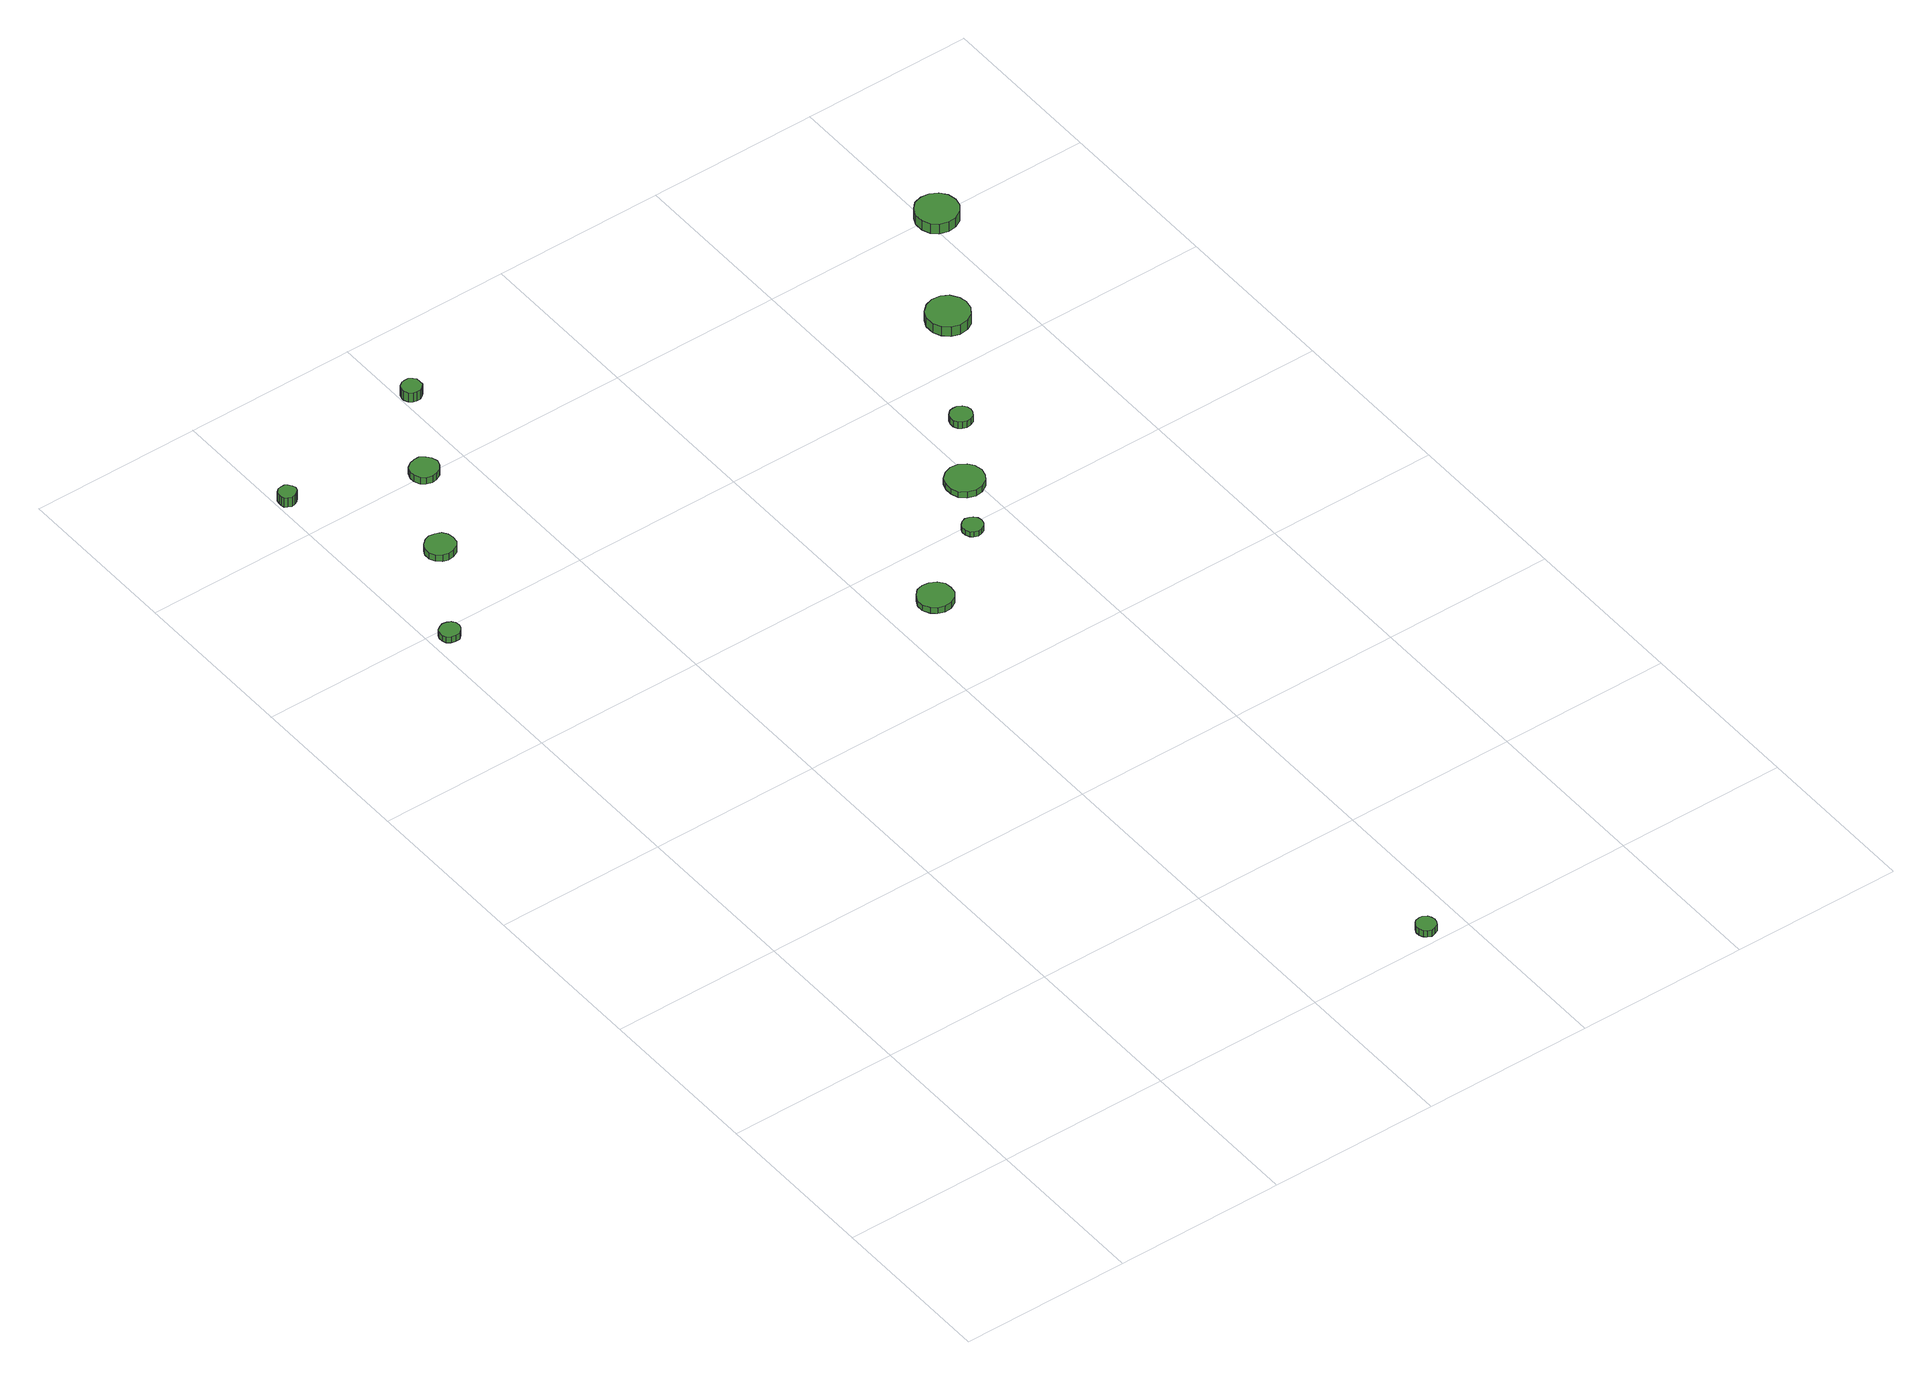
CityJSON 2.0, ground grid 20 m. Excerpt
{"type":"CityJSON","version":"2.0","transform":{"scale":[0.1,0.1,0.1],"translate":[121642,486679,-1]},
"CityObjects":{
"tree1":{"type":"SolitaryVegetationObject","attributes":{"function":"something"},"geometry":[{"type":"MultiSurface","lod":"1","boundaries":[[[0,1,2,3,4,5,6,7,8,9,10,11,12,13,14]],[[15,16,17,18,19,20,21,22,23,24,25,26,27,28,29]],[[0,29,28,1]],[[1,28,27,2]],[[2,27,26,3]],[[3,26,25,4]],[[4,25,24,5]],[[5,24,23,6]],[[6,23,22,7]],[[7,22,21,8]],[[8,21,20,9]],[[9,20,19,10]],[[10,19,18,11]],[[11,18,17,12]],[[12,17,16,13]],[[13,16,15,14]],[[14,15,29,0]]]}]},
"tree2":{"type":"SolitaryVegetationObject","attributes":{"function":"something"},"geometry":[{"type":"MultiSurface","lod":"1","boundaries":[[[30,31,32,33,34,35,36,37,38,39,40,41,42,43,44]],[[45,46,47,48,49,50,51,52,53,54,55,56,57,58,59]],[[30,59,58,31]],[[31,58,57,32]],[[32,57,56,33]],[[33,56,55,34]],[[34,55,54,35]],[[35,54,53,36]],[[36,53,52,37]],[[37,52,51,38]],[[38,51,50,39]],[[39,50,49,40]],[[40,49,48,41]],[[41,48,47,42]],[[42,47,46,43]],[[43,46,45,44]],[[44,45,59,30]]]}]},
"tree3":{"type":"SolitaryVegetationObject","attributes":{"function":"something"},"geometry":[{"type":"MultiSurface","lod":"1","boundaries":[[[60,61,62,63,64,65,66,67,68,69,70,71,72,73,74]],[[75,76,77,78,79,80,81,82,83,84,85,86,87,88,89]],[[60,89,88,61]],[[61,88,87,62]],[[62,87,86,63]],[[63,86,85,64]],[[64,85,84,65]],[[65,84,83,66]],[[66,83,82,67]],[[67,82,81,68]],[[68,81,80,69]],[[69,80,79,70]],[[70,79,78,71]],[[71,78,77,72]],[[72,77,76,73]],[[73,76,75,74]],[[74,75,89,60]]]}]},
"tree4":{"type":"SolitaryVegetationObject","attributes":{"function":"something"},"geometry":[{"type":"MultiSurface","lod":"1","boundaries":[[[90,91,92,93,94,95,96,97,98,99,100,101,102,103,104]],[[105,106,107,108,109,110,111,112,113,114,115,116,117,118,119]],[[90,119,118,91]],[[91,118,117,92]],[[92,117,116,93]],[[93,116,115,94]],[[94,115,114,95]],[[95,114,113,96]],[[96,113,112,97]],[[97,112,111,98]],[[98,111,110,99]],[[99,110,109,100]],[[100,109,108,101]],[[101,108,107,102]],[[102,107,106,103]],[[103,106,105,104]],[[104,105,119,90]]]}]},
"tree5":{"type":"SolitaryVegetationObject","attributes":{"function":"something"},"geometry":[{"type":"MultiSurface","lod":"1","boundaries":[[[120,121,122,123,124,125,126,127,128,129,130,131,132,133,134]],[[135,136,137,138,139,140,141,142,143,144,145,146,147,148,149]],[[120,149,148,121]],[[121,148,147,122]],[[122,147,146,123]],[[123,146,145,124]],[[124,145,144,125]],[[125,144,143,126]],[[126,143,142,127]],[[127,142,141,128]],[[128,141,140,129]],[[129,140,139,130]],[[130,139,138,131]],[[131,138,137,132]],[[132,137,136,133]],[[133,136,135,134]],[[134,135,149,120]]]}]},
"tree6":{"type":"SolitaryVegetationObject","attributes":{"function":"something"},"geometry":[{"type":"MultiSurface","lod":"1","boundaries":[[[150,151,152,153,154,155,156,157,158,159,160,161,162,163,164]],[[165,166,167,168,169,170,171,172,173,174,175,176,177,178,179]],[[150,179,178,151]],[[151,178,177,152]],[[152,177,176,153]],[[153,176,175,154]],[[154,175,174,155]],[[155,174,173,156]],[[156,173,172,157]],[[157,172,171,158]],[[158,171,170,159]],[[159,170,169,160]],[[160,169,168,161]],[[161,168,167,162]],[[162,167,166,163]],[[163,166,165,164]],[[164,165,179,150]]]}]},
"tree7":{"type":"SolitaryVegetationObject","attributes":{"function":"something"},"geometry":[{"type":"MultiSurface","lod":"1","boundaries":[[[180,181,182,183,184,185,186,187,188,189,190,191,192,193,194]],[[195,196,197,198,199,200,201,202,203,204,205,206,207,208,209]],[[180,209,208,181]],[[181,208,207,182]],[[182,207,206,183]],[[183,206,205,184]],[[184,205,204,185]],[[185,204,203,186]],[[186,203,202,187]],[[187,202,201,188]],[[188,201,200,189]],[[189,200,199,190]],[[190,199,198,191]],[[191,198,197,192]],[[192,197,196,193]],[[193,196,195,194]],[[194,195,209,180]]]}]},
"tree8":{"type":"SolitaryVegetationObject","attributes":{"function":"something"},"geometry":[{"type":"MultiSurface","lod":"1","boundaries":[[[210,211,212,213,214,215,216,217,218,219,220,221,222,223,224]],[[225,226,227,228,229,230,231,232,233,234,235,236,237,238,239]],[[210,239,238,211]],[[211,238,237,212]],[[212,237,236,213]],[[213,236,235,214]],[[214,235,234,215]],[[215,234,233,216]],[[216,233,232,217]],[[217,232,231,218]],[[218,231,230,219]],[[219,230,229,220]],[[220,229,228,221]],[[221,228,227,222]],[[222,227,226,223]],[[223,226,225,224]],[[224,225,239,210]]]}]},
"tree9":{"type":"SolitaryVegetationObject","attributes":{"function":"something"},"geometry":[{"type":"MultiSurface","lod":"1","boundaries":[[[240,241,242,243,244,245,246,247,248,249,250,251,252,253,254]],[[255,256,257,258,259,260,261,262,263,264,265,266,267,268,269]],[[240,269,268,241]],[[241,268,267,242]],[[242,267,266,243]],[[243,266,265,244]],[[244,265,264,245]],[[245,264,263,246]],[[246,263,262,247]],[[247,262,261,248]],[[248,261,260,249]],[[249,260,259,250]],[[250,259,258,251]],[[251,258,257,252]],[[252,257,256,253]],[[253,256,255,254]],[[254,255,269,240]]]}]},
"tree10":{"type":"SolitaryVegetationObject","attributes":{"function":"something"},"geometry":[{"type":"MultiSurface","lod":"1","boundaries":[[[270,271,272,273,274,275,276,277,278,279,280,281,282,283,284]],[[285,286,287,288,289,290,291,292,293,294,295,296,297,298,299]],[[270,299,298,271]],[[271,298,297,272]],[[272,297,296,273]],[[273,296,295,274]],[[274,295,294,275]],[[275,294,293,276]],[[276,293,292,277]],[[277,292,291,278]],[[278,291,290,279]],[[279,290,289,280]],[[280,289,288,281]],[[281,288,287,282]],[[282,287,286,283]],[[283,286,285,284]],[[284,285,299,270]]]}]},
"tree11":{"type":"SolitaryVegetationObject","attributes":{"function":"something"},"geometry":[{"type":"MultiSurface","lod":"1","boundaries":[[[300,301,302,303,304,305,306,307,308,309,310,311,312,313,314]],[[315,316,317,318,319,320,321,322,323,324,325,326,327,328,329]],[[300,329,328,301]],[[301,328,327,302]],[[302,327,326,303]],[[303,326,325,304]],[[304,325,324,305]],[[305,324,323,306]],[[306,323,322,307]],[[307,322,321,308]],[[308,321,320,309]],[[309,320,319,310]],[[310,319,318,311]],[[311,318,317,312]],[[312,317,316,313]],[[313,316,315,314]],[[314,315,329,300]]]}]},
"tree12":{"type":"SolitaryVegetationObject","attributes":{"function":"something"},"geometry":[{"type":"MultiSurface","lod":"1","boundaries":[[[330,331,332,333,334,335,336,337,338,339,340,341,342,343,344]],[[345,346,347,348,349,350,351,352,353,354,355,356,357,358,359]],[[330,359,358,331]],[[331,358,357,332]],[[332,357,356,333]],[[333,356,355,334]],[[334,355,354,335]],[[335,354,353,336]],[[336,353,352,337]],[[337,352,351,338]],[[338,351,350,339]],[[339,350,349,340]],[[340,349,348,341]],[[341,348,347,342]],[[342,347,346,343]],[[343,346,345,344]],[[344,345,359,330]]]}]}
},
"vertices":[
[36,989,15],[35,994,15],[32,998,15],[28,1000,15],[23,1001,15],[18,999,15],[14,996,15],[12,992,15],[12,987,15],[14,982,15],[18,979,15],[23,978,15],[28,978,15],[32,981,15],[35,985,15],[35,985,7],[32,981,7],[28,978,7],[23,978,7],[18,979,7],[14,982,7],[12,987,7],[12,992,7],[14,996,7],[18,999,7],[23,1001,7],[28,1000,7],[32,998,7],[35,994,7],[36,989,7],
[24,1255,20],[23,1259,20],[20,1263,20],[17,1265,20],[12,1265,20],[8,1264,20],[5,1261,20],[4,1257,20],[4,1253,20],[5,1249,20],[8,1247,20],[12,1245,20],[17,1246,20],[20,1248,20],[23,1251,20],[23,1251,7],[20,1248,7],[17,1246,7],[12,1245,7],[8,1247,7],[5,1249,7],[4,1253,7],[4,1257,7],[5,1261,7],[8,1264,7],[12,1265,7],[17,1265,7],[20,1263,7],[23,1259,7],[24,1255,7],
[111,1099,16],[110,1106,16],[106,1112,16],[99,1115,16],[92,1116,16],[86,1114,16],[80,1109,16],[77,1103,16],[77,1095,16],[80,1089,16],[86,1084,16],[92,1082,16],[99,1083,16],[106,1086,16],[110,1092,16],[110,1092,7],[106,1086,7],[99,1083,7],[92,1082,7],[86,1084,7],[80,1089,7],[77,1095,7],[77,1103,7],[80,1109,7],[86,1114,7],[92,1116,7],[99,1115,7],[106,1112,7],[110,1106,7],[111,1099,7],
[168,1202,17],[166,1209,17],[162,1214,17],[156,1218,17],[150,1218,17],[143,1216,17],[138,1212,17],[135,1205,17],[135,1199,17],[138,1192,17],[143,1188,17],[150,1186,17],[156,1187,17],[162,1190,17],[166,1195,17],[166,1195,8],[162,1190,8],[156,1187,8],[150,1186,8],[143,1188,8],[138,1192,8],[135,1199,8],[135,1205,8],[138,1212,8],[143,1216,8],[150,1218,8],[156,1218,8],[162,1214,8],[166,1209,8],[168,1202,8],
[570,19,17],[569,23,17],[567,27,17],[562,30,17],[558,30,17],[553,29,17],[550,26,17],[548,21,17],[548,16,17],[550,12,17],[553,9,17],[558,7,17],[562,8,17],[567,10,17],[569,14,17],[569,14,8],[567,10,8],[562,8,8],[558,7,8],[553,9,8],[550,12,8],[548,16,8],[548,21,8],[550,26,8],[553,29,8],[558,30,8],[562,30,8],[567,27,8],[569,23,8],[570,19,8],
[222,1304,24],[222,1309,24],[219,1312,24],[215,1315,24],[210,1315,24],[206,1314,24],[202,1311,24],[200,1306,24],[200,1302,24],[202,1297,24],[206,1294,24],[210,1293,24],[215,1293,24],[219,1296,24],[222,1299,24],[222,1299,11],[219,1296,11],[215,1293,11],[210,1293,11],[206,1294,11],[202,1297,11],[200,1302,11],[200,1306,11],[202,1311,11],[206,1314,11],[210,1315,11],[215,1315,11],[219,1312,11],[222,1309,11],[222,1304,11],
[476,727,17],[475,735,17],[470,742,17],[462,746,17],[454,747,17],[446,745,17],[440,739,17],[436,731,17],[436,723,17],[440,715,17],[446,710,17],[454,707,17],[462,708,17],[470,712,17],[475,719,17],[475,719,9],[470,712,9],[462,708,9],[454,707,9],[446,710,9],[440,715,9],[436,723,9],[436,731,9],[440,739,9],[446,745,9],[454,747,9],[462,746,9],[470,742,9],[475,735,9],[476,727,9],
[565,792,15],[564,797,15],[561,801,15],[557,803,15],[552,804,15],[547,802,15],[544,799,15],[542,795,15],[542,790,15],[544,785,15],[547,782,15],[552,780,15],[557,781,15],[561,783,15],[564,787,15],[564,787,8],[561,783,8],[557,781,8],[552,780,8],[547,782,8],[544,785,8],[542,790,8],[542,795,8],[544,799,8],[547,802,8],[552,804,8],[557,803,8],[561,801,8],[564,797,8],[565,792,8],
[611,853,16],[609,862,16],[604,869,16],[596,874,16],[587,875,16],[578,872,16],[571,866,16],[568,858,16],[568,849,16],[571,840,16],[578,834,16],[587,831,16],[596,832,16],[604,837,16],[609,844,16],[609,844,8],[604,837,8],[596,832,8],[587,831,8],[578,834,8],[571,840,8],[568,849,8],[568,858,8],[571,866,8],[578,872,8],[587,875,8],[596,874,8],[604,869,8],[609,862,8],[611,853,8],
[657,933,17],[656,938,17],[653,942,17],[648,945,17],[643,945,17],[638,944,17],[634,940,17],[632,935,17],[632,930,17],[634,925,17],[638,922,17],[643,920,17],[648,921,17],[653,923,17],[656,928,17],[656,928,8],[653,923,8],[648,921,8],[643,920,8],[638,922,8],[634,925,8],[632,930,8],[632,935,8],[634,940,8],[638,944,8],[643,945,8],[648,945,8],[653,942,8],[656,938,8],[657,933,8],
[750,1064,21],[748,1073,21],[742,1082,21],[734,1087,21],[723,1088,21],[714,1085,21],[706,1078,21],[702,1069,21],[702,1058,21],[706,1049,21],[714,1042,21],[723,1039,21],[734,1040,21],[742,1045,21],[748,1054,21],[748,1054,8],[742,1045,8],[734,1040,8],[723,1039,8],[714,1042,8],[706,1049,8],[702,1058,8],[702,1069,8],[706,1078,8],[714,1085,8],[723,1088,8],[734,1087,8],[742,1082,8],[748,1073,8],[750,1064,8],
[831,1190,28],[829,1200,28],[823,1208,28],[814,1213,28],[804,1214,28],[794,1211,28],[787,1204,28],[783,1195,28],[783,1185,28],[787,1175,28],[794,1169,28],[804,1166,28],[814,1167,28],[823,1172,28],[829,1180,28],[829,1180,15],[823,1172,15],[814,1167,15],[804,1166,15],[794,1169,15],[787,1175,15],[783,1185,15],[783,1195,15],[787,1204,15],[794,1211,15],[804,1214,15],[814,1213,15],[823,1208,15],[829,1200,15],[831,1190,15]
]}
